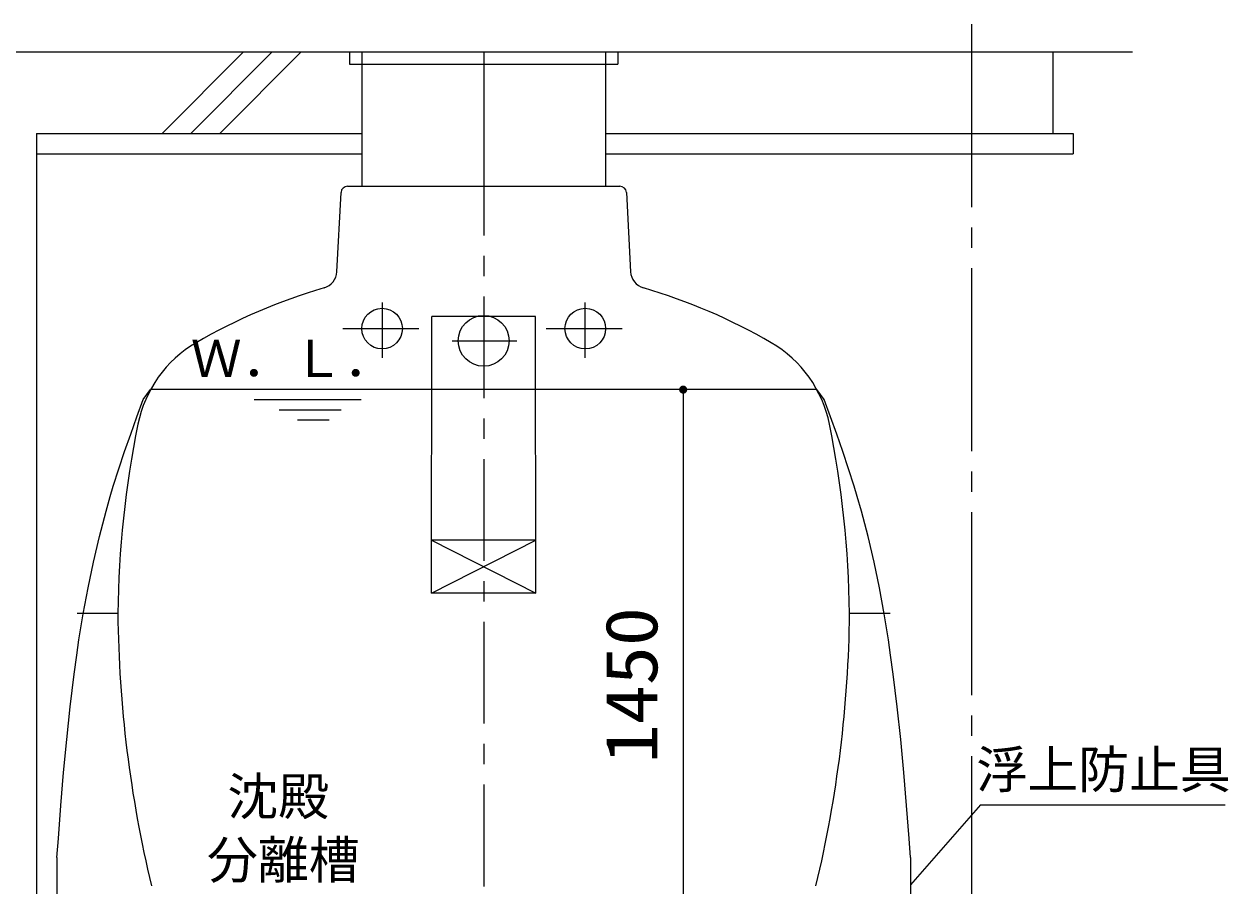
# Model space of a CAD drawing. Units: millimetres, scale not verified. Extents: x -14850 to 14850, y -10500 to 10500.
# Drawn here: x -727 to 2230, y -5771 to -3653 of the extents above; entities that cross this region are included whole.
import ezdxf
from ezdxf.enums import TextEntityAlignment as Align

# ---------------------------------------------------------------- set-up
doc = ezdxf.new("R2010")
doc.units = ezdxf.units.MM
doc.header["$LTSCALE"] = 50
doc.linetypes.add('CHAIN1', pattern=[8, 5, -1, 1, -1])
doc.linetypes.add('CHAIN2', pattern=[12, 9, -1, 1, -1])
for name, color, linetype, lineweight in [('0-0_機器', 2, 'Continuous', 25), ('0-1_空気管', 3, 'Continuous', 25), ('0-4_文字', 5, 'Continuous', 25), ('0-6_07', 3, 'Continuous', 25)]:
    doc.layers.add(name, color=color, linetype=linetype, lineweight=lineweight)
doc.styles.add('ＭＳ ゴシック', font='')
doc.styles.get('ＭＳ ゴシック').set_extended_font_data('MS Gothic')

msp = doc.modelspace()

# ---------------------------------------------------------------- linework, layer by layer
at = {"layer": '0-0_機器', "linetype": 'CHAIN2'}
msp.add_line((1603.73, -3652.58), (1603.73, -6458.42), dxfattribs=at)
at = {"layer": '0-0_機器'}
for p, q in [((-1902.94, -3721.22), (1999.58, -3721.22)), ((-387.06, -3921.22), (-187.06, -3721.22)), ((-316.35, -3921.22), (-116.35, -3721.22)), ((-245.64, -3921.22), (-45.64, -3721.22)), ((73.73, -3721.22), (73.73, -3751.22)), ((103.74, -3721.22), (103.74, -4051.22)), ((703.74, -3721.22), (703.74, -4051.22)), ((733.74, -3721.22), (733.74, -3751.22)), ((1803.73, -3721.22), (1803.73, -3921.22)), ((73.73, -3751.22), (733.74, -3751.22)), ((-696.26, -3921.22), (-696.26, -6001.22)), ((-696.26, -3921.22), (103.74, -3921.22)), ((-696.26, -3971.22), (103.74, -3971.22)), ((703.74, -3971.22), (1853.73, -3971.22))]:
    msp.add_line(p, q, dxfattribs=at)
at = {"layer": '0-0_機器', "color": 3, "linetype": 'CHAIN1'}
msp.add_line((403.73, -3721.22), (403.73, -3922.21), dxfattribs=at)
at = {"layer": '0-0_機器'}
msp.add_lwpolyline([(703.74, -3921.22), (1853.73, -3921.22), (1853.73, -3971.22)], dxfattribs=at)
at = {"layer": '0-1_空気管', "linetype": 'CHAIN1'}
for p, q in [((403.73, -3922.21), (403.73, -6064.71)), ((153.74, -4337.22), (153.74, -4473.19)), ((653.74, -4473.19), (653.74, -4337.22)), ((57.29, -4401.22), (244.49, -4401.22)), ((557.29, -4401.22), (744.49, -4401.22)), ((326, -4431.22), (485.03, -4431.22))]:
    msp.add_line(p, q, dxfattribs=at)
at = {"layer": '0-1_空気管'}
for p, q in [((42.53, -4261.27), (52.75, -4066.38)), ((68.72, -4051.22), (738.75, -4051.22)), ((754.72, -4066.38), (764.94, -4261.27)), ((275.46, -5051.22), (276.38, -4371.22)), ((531.09, -4371.22), (276.38, -4371.22)), ((532.01, -5051.22), (531.09, -4371.22)), ((1223.37, -4551.22), (-415.9, -4551.22)), ((102.37, -4576.22), (-161.01, -4576.22)), ((-99.49, -4601.22), (53.35, -4601.22)), ((23.55, -4626.22), (-54.31, -4626.22)), ((275.46, -5051.22), (531.83, -4921.22)), ((532.01, -5051.22), (275.46, -5051.22)), ((-496.26, -5101.22), (-596.26, -5101.22)), ((1403.74, -5101.22), (1303.74, -5101.22))]:
    msp.add_line(p, q, dxfattribs=at)
msp.add_lwpolyline([(531.83, -4921.22), (275.64, -4921.22), (532.01, -5051.22)], dxfattribs=at)
for centre, radius in [((153.74, -4401.22), 50), ((403.73, -4431.22), 62.5), ((653.74, -4401.22), 50)]:
    msp.add_circle(centre, radius, dxfattribs=at)
for centre, radius, start, end in [((68.72, -4067.22), 16, 90, 177), ((738.75, -4067.22), 16, 2.99998, 90), ((-1.41, -4258.97), 44, 286.22488, 357), ((808.88, -4258.97), 44, 182.99998, 253.7751), ((403.73, -5651.22), 1406, 106.22488, 120.21536), ((403.73, -5651.22), 1406, 59.78461, 73.7751), ((-152.86, -4695.48), 300, 120.21536, 168.57628), ((960.33, -4695.48), 300, 11.42371, 59.78461), ((2003.55, -5131.22), 2500, 168.57626, 179.31241), ((-1196.08, -5131.22), 2500, 0.68756, 11.42371), ((2503.59, -5071.22), 3000, 180.57292, 193.49336), ((-1696.11, -5071.22), 3000, 346.50659, 359.42703)]:
    msp.add_arc(centre, radius, start, end, dxfattribs=at)
at = {"layer": '0-4_文字', "color": 4}
for q in [(1453.49, -5768.57), (2227.93, -5571.64)]:
    msp.add_line((1625.73, -5571.64), q, dxfattribs=at)
at = {"layer": '0-4_文字', "color": 7}
for p, q in [((-646.26, -5701.22), (-646.26, -6001.22)), ((1453.74, -5701.22), (1453.74, -6001.22))]:
    msp.add_line(p, q, dxfattribs=at)
for points in [[(-646.26, -5701.22), (-642.7, -5654.26), (-636.39, -5573.32), (-629.63, -5492.41), (-622.14, -5411.58), (-613.63, -5330.85), (-603.82, -5250.24), (-597.42, -5203.56), (-591.9, -5166.39), (-581.43, -5102.44), (-569.67, -5038.71), (-556.48, -4975.29), (-541.75, -4912.24), (-525.35, -4849.65), (-515.03, -4813.58), (-507.49, -4788.59), (-493.86, -4745.7), (-479.56, -4703.02), (-464.74, -4660.5), (-449.55, -4618.1), (-434.13, -4575.76), (-415.9, -4551.22)], [(1453.74, -5701.22), (1450.17, -5654.26), (1443.86, -5573.32), (1437.1, -5492.41), (1429.61, -5411.58), (1421.1, -5330.85), (1411.29, -5250.24), (1404.89, -5203.56), (1399.37, -5166.39), (1388.91, -5102.44), (1377.14, -5038.71), (1363.95, -4975.29), (1349.22, -4912.24), (1332.82, -4849.65), (1322.5, -4813.58), (1314.96, -4788.59), (1301.33, -4745.7), (1287.03, -4703.02), (1272.21, -4660.5), (1257.02, -4618.1), (1241.6, -4575.76), (1223.37, -4551.22)]]:
    msp.add_lwpolyline(points, dxfattribs=at)
at = {"layer": '0-6_07', "color": 2}
for p, q in [((944.52, -4551.22), (665.4, -4551.22)), ((894.52, -4551.22), (894.52, -6001.22))]:
    msp.add_line(p, q, dxfattribs=at)
at = {"layer": '0-6_07', "color": 5}
for points in [[(884.52, -4551.22), (894.52, -4541.22), (894.52, -4551.22)], [(884.54, -4550.59), (894.52, -4541.22), (884.52, -4551.22)], [(884.6, -4552.48), (884.52, -4551.22), (894.52, -4551.22)], [(884.7, -4549.35), (894.52, -4541.22), (884.54, -4550.59)], [(884.6, -4552.48), (894.52, -4551.22), (884.83, -4553.71)], [(885.01, -4548.13), (894.52, -4541.22), (884.7, -4549.35)], [(884.83, -4553.71), (894.52, -4551.22), (885.22, -4554.9)], [(885.47, -4546.96), (894.52, -4541.22), (885.01, -4548.13)], [(885.22, -4554.9), (894.52, -4551.22), (885.76, -4556.04)], [(886.08, -4545.86), (894.52, -4541.22), (885.47, -4546.96)], [(885.76, -4556.04), (894.52, -4551.22), (886.43, -4557.1)], [(886.82, -4544.85), (894.52, -4541.22), (886.08, -4545.86)], [(886.43, -4557.1), (894.52, -4551.22), (887.23, -4558.07)], [(887.67, -4543.93), (894.52, -4541.22), (886.82, -4544.85)], [(887.23, -4558.07), (894.52, -4551.22), (888.15, -4558.93)], [(888.64, -4543.13), (894.52, -4541.22), (887.67, -4543.93)], [(888.15, -4558.93), (894.52, -4551.22), (889.16, -4559.67)], [(889.7, -4542.46), (894.52, -4541.22), (888.64, -4543.13)], [(889.16, -4559.67), (894.52, -4551.22), (890.26, -4560.27)], [(890.84, -4541.92), (894.52, -4541.22), (889.7, -4542.46)], [(890.26, -4560.27), (894.52, -4551.22), (891.43, -4560.73)], [(890.84, -4541.92), (893.27, -4541.3), (894.52, -4541.22)], [(892.03, -4541.54), (893.27, -4541.3), (890.84, -4541.92)], [(891.43, -4560.73), (894.52, -4551.22), (892.65, -4561.04)], [(892.65, -4561.04), (894.52, -4551.22), (893.89, -4561.2)], [(893.89, -4561.2), (894.52, -4551.22), (894.52, -4561.22)], [(894.52, -4541.22), (904.21, -4548.73), (894.52, -4551.22)], [(894.52, -4541.22), (903.82, -4547.54), (904.21, -4548.73)], [(894.52, -4541.22), (903.28, -4546.4), (903.82, -4547.54)], [(894.52, -4541.22), (902.61, -4545.34), (903.28, -4546.4)], [(894.52, -4541.22), (901.81, -4544.38), (902.61, -4545.34)], [(894.52, -4541.22), (900.89, -4543.52), (901.81, -4544.38)], [(894.52, -4541.22), (899.88, -4542.78), (900.89, -4543.52)], [(894.52, -4541.22), (898.78, -4542.17), (899.88, -4542.78)], [(894.52, -4541.22), (897.61, -4541.71), (898.78, -4542.17)], [(894.52, -4541.22), (896.39, -4541.4), (897.61, -4541.71)], [(894.52, -4541.22), (895.15, -4541.24), (896.39, -4541.4)], [(894.52, -4551.22), (904.21, -4548.73), (904.44, -4549.97)], [(894.52, -4551.22), (904.44, -4549.97), (904.52, -4551.22)], [(894.52, -4551.22), (899.34, -4559.98), (894.52, -4561.22)], [(894.52, -4551.22), (900.4, -4559.31), (899.34, -4559.98)], [(894.52, -4551.22), (901.37, -4558.51), (900.4, -4559.31)], [(894.52, -4551.22), (902.23, -4557.6), (901.37, -4558.51)], [(894.52, -4551.22), (902.96, -4556.58), (902.23, -4557.6)], [(894.52, -4551.22), (903.57, -4555.48), (902.96, -4556.58)], [(894.52, -4551.22), (904.03, -4554.31), (903.57, -4555.48)], [(894.52, -4551.22), (904.34, -4553.1), (904.03, -4554.31)], [(894.52, -4551.22), (904.5, -4551.85), (904.34, -4553.1)], [(894.52, -4551.22), (904.52, -4551.22), (904.5, -4551.85)], [(894.52, -4561.22), (899.34, -4559.98), (898.2, -4560.52)], [(894.52, -4561.22), (898.2, -4560.52), (895.77, -4561.14)], [(895.77, -4561.14), (898.2, -4560.52), (897.01, -4560.91)]]:
    msp.add_solid(points, dxfattribs=at)

# ---------------------------------------------------------------- texts
at = {"layer": '0-1_空気管', "color": 4, "style": 'ＭＳ ゴシック'}
for s, p in [('Ｗ．Ｌ．', (-316.7, -4547.83)), ('沈殿', (-227, -5624.55)), ('分離槽', (-277, -5780.55))]:
    msp.add_text(s, height=91.79, dxfattribs=at).set_placement(p, align=Align.BOTTOM_LEFT)
at = {"layer": '0-4_文字', "color": 4, "style": 'ＭＳ ゴシック'}
msp.add_text('浮上防止具', height=91.79, dxfattribs=at).set_placement((1615.73, -5558.43), align=Align.BOTTOM_LEFT)
at = {"layer": '0-6_07', "color": 4, "style": 'ＭＳ ゴシック', "width": 1.1}
msp.add_text('1450', height=128.4, rotation=90, dxfattribs=at).set_placement((869.52, -5469.97), align=Align.BOTTOM_LEFT)

doc.saveas('drawing.dxf')
